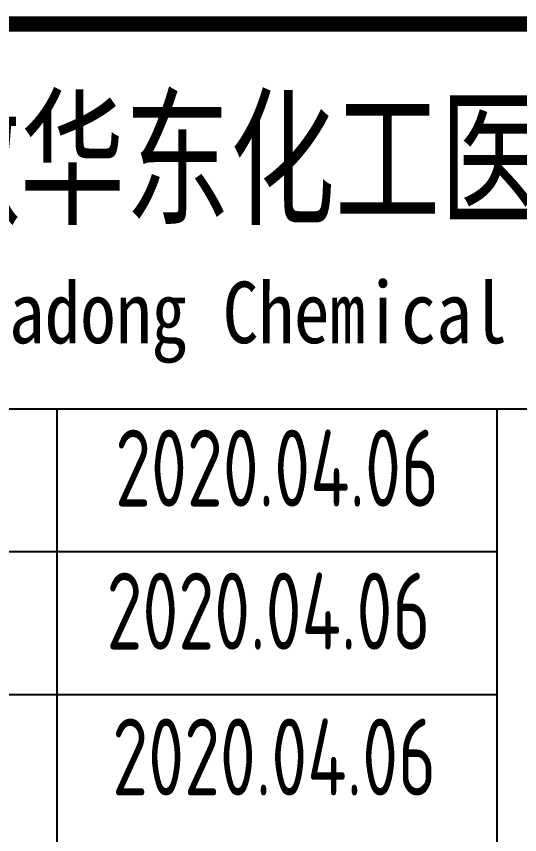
# Model space of a CAD drawing. Extents: x 4689302 to 7068445, y -422737 to 2032183.
# Drawn here: x 4732521 to 4734809, y -359525 to -355802 of the extents above; entities that cross this region are included whole.
import ezdxf
from ezdxf.enums import TextEntityAlignment as Align

# ---------------------------------------------------------------- set-up
doc = ezdxf.new("R2010")
doc.units = 0
doc.header["$LTSCALE"] = 1000
doc.header["$MEASUREMENT"] = 0
doc.layers.get('0').update_dxf_attribs({"linetype": 'CONTINUOUS'})
doc.styles.add('AHD_TQ_S', font='')
doc.styles.add('sceie', font='SCEIE', dxfattribs={"width": 0.75, "bigfont": 'SCEIC'})
doc.styles.get('AHD_TQ_S').set_extended_font_data('SimSun')

msp = doc.modelspace()

# ---------------------------------------------------------------- linework, layer by layer
for p, q in [((4729207.2, -357587.3), (4740207.2, -357587.3)), ((4732707.2, -360837.3), (4732707.2, -357587.3)), ((4732707.2, -360837.3), (4732707.2, -357587.3)), ((4734707.2, -360837.3), (4734707.2, -357587.3)), ((4729207.2, -358237.3), (4734707.2, -358237.3)), ((4729207.2, -358887.3), (4734707.2, -358887.3))]:
    msp.add_line(p, q)
at = {"const_width": 70}
msp.add_lwpolyline([(4747207.2, -355837.3), (4729207.2, -355837.3)], dxfattribs=at)

# ---------------------------------------------------------------- texts
at = {"style": 'AHD_TQ_S'}
for s, height, width, p in [('安徽华东化工医药工程有限责任公司', 500, 0.7, (4735402.1, -356437.3)), ('Anhui Huadong Chemical & Medical Engineering Co.,Ltd', 280, 0.85, (4735402.1, -357187.3))]:
    msp.add_text(s, height=height, dxfattribs=dict(at, width=width)).set_placement(p, align=Align.MIDDLE)
at = {"style": 'sceie', "width": 0.8}
for p in [(4733706.6, -357857.1), (4733667.5, -358507.7), (4733693.5, -359171.3)]:
    msp.add_attdef('2020.04.06', text='200320-02-040', height=350, dxfattribs=at).set_placement(p, align=Align.MIDDLE)

doc.saveas('drawing.dxf')
